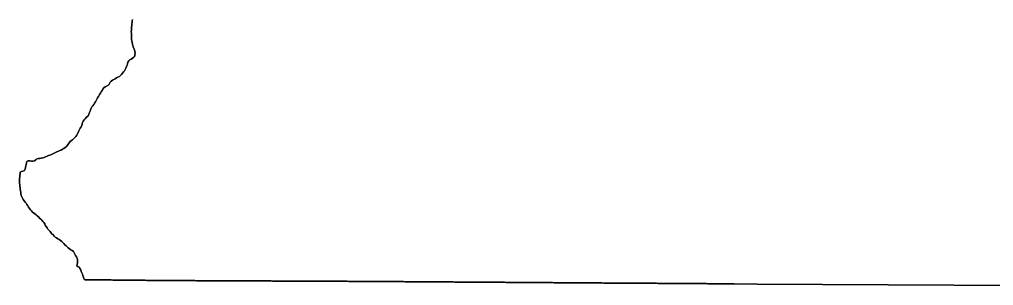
# Model space of a CAD drawing. Header units: inches. Extents: x 141448 to 685535, y 3466439 to 4099221.
# Drawn here: x 433563 to 445499, y 3779065 to 3782327 of the extents above; entities that cross this region are included whole.
import ezdxf

# ---------------------------------------------------------------- set-up
doc = ezdxf.new("R2010")
doc.units = ezdxf.units.IN
doc.header["$MEASUREMENT"] = 0
doc.layers.add('az_county', color=7, linetype='Continuous')

msp = doc.modelspace()

# ---------------------------------------------------------------- linework, layer by layer
at = {"layer": 'az_county'}
for points in [[(434947.21875, 3782328.75), (434944.125, 3782310.25), (434941.90625, 3782291.25), (434939.90625, 3782272.25), (434938.21875, 3782253.5), (434936.5, 3782234.5), (434935, 3782215.5), (434933.90625, 3782196.5), (434933.40625, 3782177.5), (434933.90625, 3782158.5), (434934.625, 3782139.5), (434934.90625, 3782120.25), (434934.90625, 3782101.25), (434936.90625, 3782082.75), (434939.90625, 3782063.75), (434944.21875, 3782045.25), (434946.5, 3782026.25), (434950.21875, 3782007.75), (434957.125, 3781990), (434964.21875, 3781972.25), (434970.71875, 3781954.25), (434976.125, 3781936.25), (434978.8125, 3781917.25), (434976.5, 3781898.5), (434974.625, 3781879.25), (434962.21875, 3781865.5), (434947.71875, 3781853.25), (434932.71875, 3781841.5), (434916.90625, 3781830.75), (434901.21875, 3781820.75), (434892.40625, 3781803.5), (434886.8125, 3781785.25), (434881.90625, 3781767), (434875.625, 3781749.25), (434868.125, 3781731.5), (434859.21875, 3781714.75), (434849.40625, 3781698.25), (434838, 3781683.25), (434825.71875, 3781668.75), (434814, 3781653.5), (434802.125, 3781638.75), (434787.21875, 3781627.25), (434770.125, 3781618.75), (434753.125, 3781609.75), (434736.21875, 3781601.25), (434720.125, 3781591.25), (434703.625, 3781581.5), (434687.21875, 3781572.25), (434674, 3781558), (434666.90625, 3781541), (434658.71875, 3781525.25), (434628.40625, 3781509), (434611.71875, 3781499.5), (434596.625, 3781487.75), (434584.21875, 3781473.5), (434574.21875, 3781457.25), (434564.8125, 3781440.75), (434555.125, 3781424.25), (434545.21875, 3781407.75), (434540.71875, 3781400), (434530.5, 3781383.75), (434520.625, 3781367.5), (434512.3125, 3781350.25), (434504.21875, 3781333.25), (434493.125, 3781317.75), (434482.125, 3781302.25), (434472.40625, 3781285.75), (434462.625, 3781269.5), (434451.21875, 3781254.25), (434441.625, 3781238), (434434.71875, 3781220.25), (434428, 3781202.25), (434421.125, 3781184.75), (434413.71875, 3781167), (434403.5, 3781144.25), (434381.8125, 3781124), (434368.21875, 3781110.5), (434354.90625, 3781096.75), (434343.40625, 3781081.75), (434334.71875, 3781064.75), (434329.8125, 3781046.5), (434325.21875, 3781028), (434318.125, 3781010.5), (434307.71875, 3780994.25), (434299, 3780977.5), (434290.90625, 3780960.25), (434282.125, 3780943.25), (434273.8125, 3780926.25), (434265.71875, 3780909), (434254.5, 3780893.75), (434242.125, 3780879.25), (434228.8125, 3780865.75), (434214.625, 3780853), (434199.40625, 3780841.5), (434184.625, 3780829.5), (434171.71875, 3780815.5), (434160.125, 3780800.25), (434149.8125, 3780784.25), (434137.3125, 3780770.25), (434123.125, 3780757.25), (434107.90625, 3780745.75), (434092, 3780735.25), (434072.40625, 3780726.25), (434057.625, 3780719.25), (434039.625, 3780713), (434022.125, 3780705.5), (434005.40625, 3780696.25), (433988.90625, 3780687), (433971.625, 3780679.25), (433954, 3780671.75), (433936.40625, 3780664.75), (433918.71875, 3780657.5), (433901, 3780650.5), (433883.21875, 3780643.75), (433865.5, 3780636.75), (433847.40625, 3780630.75), (433828.71875, 3780628.25), (433812.625, 3780621.75), (433793.21875, 3780624), (433776.71875, 3780617.5), (433761.90625, 3780604.75), (433745.40625, 3780594.75), (433727.125, 3780589.75), (433708.3125, 3780591.75), (433689.40625, 3780595.75), (433671.125, 3780594.25), (433653.90625, 3780585.5), (433647.40625, 3780568), (433643.625, 3780549.25), (433639.5, 3780530.75), (433634.625, 3780512.25), (433631.625, 3780493.25), (433623.125, 3780477.25), (433605.90625, 3780468.75), (433586.625, 3780463.25), (433573.125, 3780453.75), (433569.90625, 3780435.25), (433568.8125, 3780415.25), (433566.5, 3780396.25), (433564.21875, 3780377.5), (433562.90625, 3780358.5), (433562.90625, 3780339.5), (433564.3125, 3780320.5), (433566.3125, 3780301.5), (433568.90625, 3780282.75), (433571.21875, 3780263.75), (433573.125, 3780244.75), (433574.90625, 3780225.75), (433577.5, 3780207), (433580.5, 3780188.25), (433584.71875, 3780169.75), (433592.5, 3780152.25), (433599.90625, 3780134.75), (433607.71875, 3780117.75), (433619.71875, 3780102.75), (433632.21875, 3780088.25), (433644.3125, 3780073.75), (433654.625, 3780057.75), (433664.5, 3780041.5), (433674.625, 3780025.25), (433685.40625, 3780009.75), (433696.625, 3779994.25), (433708.21875, 3779979.25), (433721.5, 3779965.75), (433736.71875, 3779954.25), (433751.5, 3779942.25), (433766.21875, 3779930.25), (433780.71875, 3779917.75), (433794.90625, 3779905.25), (433808.90625, 3779892.25), (433823.125, 3779879.75), (433836.21875, 3779865.75), (433849, 3779851.75), (433861.21875, 3779837), (433871.71875, 3779821.25), (433875.5, 3779812.25), (433879.21875, 3779803.75), (433890.71875, 3779788.75), (433900.3125, 3779772.25), (433911.90625, 3779757.25), (433924.625, 3779743.25), (433937.40625, 3779729.25), (433948.625, 3779713.75), (433960.625, 3779698.75), (433973.71875, 3779685), (433987.40625, 3779671.75), (434001.71875, 3779659.25), (434017.21875, 3779648.25), (434033.625, 3779638.5), (434049.71875, 3779628.25), (434067, 3779617.5), (434080.125, 3779605.75), (434094.40625, 3779593), (434107.625, 3779579.25), (434119.71875, 3779564.5), (434133.125, 3779551.25), (434146.90625, 3779538), (434161.125, 3779525.25), (434176.40625, 3779514.25), (434192.40625, 3779503.75), (434207.90625, 3779492.75), (434223.625, 3779481.75), (434233, 3779465.25), (434241.71875, 3779448.25), (434250.625, 3779431.5), (434259.625, 3779414.75), (434269.71875, 3779398.75), (434275.625, 3779380.75), (434273.21875, 3779361.75), (434272.625, 3779342.75), (434269, 3779324.25), (434266.71875, 3779305.25), (434280.5, 3779294.5), (434298.90625, 3779291.75), (434304.40625, 3779273.75), (434313.125, 3779256.75), (434319.125, 3779238.75), (434325.5, 3779220.75), (434333.21875, 3779203.25), (434340.90625, 3779186.25), (434348.21875, 3779168.5), (434353.40625, 3779148), (434364.5, 3779136.5), (434383.40625, 3779136.25), (434402.40625, 3779136), (434421.3125, 3779135.75), (434440.21875, 3779135.5), (434459.21875, 3779135.25), (434478.125, 3779135), (434497.125, 3779134.75), (434516, 3779134.5), (434534.90625, 3779134.25), (434553.90625, 3779134.25), (434572.90625, 3779133.75), (434591.8125, 3779133.75), (434610.71875, 3779133.25), (434629.71875, 3779133.25), (434648.71875, 3779133), (434667.625, 3779132.75), (434686.625, 3779132.75), (434705.625, 3779132.25), (434724.625, 3779132.25), (434743.5, 3779132), (434762.5, 3779131.75), (434781.40625, 3779131.75), (434800.40625, 3779131.25), (434819.40625, 3779131.25), (434838.40625, 3779131), (434857.40625, 3779130.75), (434876.3125, 3779130.75), (434895.3125, 3779130.5), (434914.3125, 3779130.25), (434933.21875, 3779130.25), (434952.21875, 3779129.75), (434971.21875, 3779129.75), (434990.21875, 3779129.75), (435009.21875, 3779129.25), (435028.21875, 3779129.25), (435047.21875, 3779129.25), (435066.21875, 3779128.75), (435085.21875, 3779128.75), (435104.21875, 3779128.75), (435123.21875, 3779128.5), (435142.21875, 3779128.25), (435161.21875, 3779128.25), (435180.21875, 3779128), (435199.21875, 3779127.75), (435218.21875, 3779127.75), (435237.21875, 3779127.5), (435256.21875, 3779127.25), (435275.21875, 3779127.25), (435294.21875, 3779127.25), (435313.21875, 3779127), (435332.21875, 3779126.75), (435351.3125, 3779126.75), (435370.3125, 3779126.75), (435389.3125, 3779126.5), (435408.3125, 3779126.25), (435427.40625, 3779126.25), (435446.40625, 3779126.25), (435465.40625, 3779126), (435484.40625, 3779125.75), (435503.40625, 3779125.75), (435522.40625, 3779125.75), (435541.5, 3779125.5), (435560.5, 3779125.25), (435579.625, 3779125.25), (435598.625, 3779125.25), (435617.625, 3779125), (435636.625, 3779125), (435655.71875, 3779124.75), (435674.71875, 3779124.75), (435695.5, 3779124.5), (435712.71875, 3779124.5), (435731.8125, 3779124.25), (435750.8125, 3779124.25), (435769.90625, 3779124.25), (435788.90625, 3779124.25), (435807.90625, 3779124), (435827, 3779123.75), (435846, 3779123.75), (435865.125, 3779123.75), (435884.125, 3779123.75), (435903.125, 3779123.5), (435922.21875, 3779123.5), (435941.21875, 3779123.25), (435960.21875, 3779123.25), (435979.3125, 3779123.25), (435998.40625, 3779123.25), (436017.40625, 3779123), (436036.40625, 3779122.75), (436055.5, 3779122.75), (436074.625, 3779122.75), (436093.625, 3779122.75), (436112.625, 3779122.75), (436131.71875, 3779122.5), (436150.71875, 3779122.25), (436169.8125, 3779122.25), (436188.8125, 3779122.25), (436207.90625, 3779122.25), (436226.90625, 3779122.25), (436246, 3779122), (436265.125, 3779122), (436284.125, 3779121.75), (436303.125, 3779121.75), (436322.21875, 3779121.75), (436341.21875, 3779121.75), (436360.3125, 3779121.5), (436379.4375, 3779121.5), (436398.4375, 3779121.25), (436417.53125, 3779121.25), (436436.53125, 3779121.25), (436455.65625, 3779121.25), (436474.65625, 3779121.25), (436493.75, 3779121), (436512.75, 3779121), (436531.84375, 3779120.75), (436550.9375, 3779120.75), (436569.9375, 3779120.75), (436588.9375, 3779120.75), (436608.03125, 3779120.75), (436627.15625, 3779120.5), (436646.15625, 3779120.5), (436665.25, 3779120.25), (436684.25, 3779120.25), (436703.34375, 3779120.25), (436722.4375, 3779120.25), (436741.4375, 3779120.25), (436760.4375, 3779120), (436779.53125, 3779120), (436798.65625, 3779119.75), (436817.65625, 3779119.75), (436836.75, 3779119.75), (436855.75, 3779119.75), (436874.84375, 3779119.75), (436893.9375, 3779119.5), (436912.9375, 3779119.5), (436931.9375, 3779119.25), (436951.03125, 3779119.25), (436970.15625, 3779119.25), (436989.15625, 3779119.25), (437008.25, 3779119.25), (437027.25, 3779119), (437046.34375, 3779118.75), (437065.34375, 3779118.75), (437084.4375, 3779118.75), (437103.4375, 3779118.75), (437122.53125, 3779118.75), (437141.65625, 3779118.5), (437160.65625, 3779118.5), (437179.65625, 3779118.25), (437198.75, 3779118.25), (437217.75, 3779118.25), (437236.84375, 3779118.25), (437255.84375, 3779118), (437274.9375, 3779118), (437293.9375, 3779117.75), (437313.03125, 3779117.75), (437327.65625, 3779117.75), (437351.15625, 3779117.75), (437370.15625, 3779117.5), (437389.25, 3779117.5), (437408.25, 3779117.25), (437427.25, 3779117.25), (437446.34375, 3779117.25), (437465.34375, 3779117.25), (437484.4375, 3779117), (437503.4375, 3779116.75), (437522.4375, 3779116.75), (437541.53125, 3779116.75), (437560.53125, 3779116.75), (437579.65625, 3779116.5), (437598.65625, 3779116.25), (437617.65625, 3779116.25), (437636.75, 3779116.25), (437655.75, 3779116.25), (437674.75, 3779116), (437693.75, 3779115.75), (437712.84375, 3779115.75), (437731.84375, 3779115.75), (437752.34375, 3779115.25), (437769.9375, 3779115.25), (437788.9375, 3779115.25), (437807.9375, 3779115.25), (437832.34375, 3779115.25), (437851.34375, 3779114.75), (437870.34375, 3779114.75), (437889.4375, 3779114.75), (437908.4375, 3779114.5), (437927.4375, 3779114.25), (437946.4375, 3779114.25), (437965.4375, 3779114.25), (437984.53125, 3779114), (438003.53125, 3779113.75), (438022.53125, 3779113.75), (438041.65625, 3779113.75), (438060.65625, 3779113.5), (438079.65625, 3779113.25), (438098.65625, 3779113.25), (438117.65625, 3779113.25), (438136.75, 3779113), (438155.75, 3779112.75), (438174.75, 3779112.75), (438193.75, 3779112.75), (438212.75, 3779112.5), (438231.84375, 3779112.25), (438250.84375, 3779112.25), (438269.84375, 3779112.25), (438288.9375, 3779112), (438307.9375, 3779111.75), (438326.9375, 3779111.75), (438345.9375, 3779111.75), (438364.9375, 3779111.5), (438384.03125, 3779111.25), (438403.03125, 3779111.25), (438422.15625, 3779111.25), (438441.15625, 3779111), (438460.15625, 3779110.75), (438479.15625, 3779110.75), (438498.15625, 3779110.75), (438517.25, 3779110.5), (438536.25, 3779110.25), (438555.25, 3779110.25), (438574.25, 3779110.25), (438593.25, 3779110), (438612.25, 3779109.75), (438631.34375, 3779109.75), (438650.34375, 3779109.75), (438669.4375, 3779109.5), (438688.4375, 3779109.25), (438707.4375, 3779109.25), (438726.4375, 3779109.25), (438745.4375, 3779109), (438764.53125, 3779108.75), (438783.53125, 3779108.75), (438802.53125, 3779108.75), (438821.65625, 3779108.5), (438840.65625, 3779108.25), (438859.65625, 3779108.25), (438878.65625, 3779108.25), (438897.65625, 3779108), (438916.75, 3779107.75), (438935.75, 3779107.75), (438954.75, 3779107.75), (438973.75, 3779107.5), (438992.75, 3779107.25), (439011.84375, 3779107.25), (439030.84375, 3779107.25), (439049.84375, 3779107), (439068.9375, 3779106.75), (439087.9375, 3779106.75), (439106.9375, 3779106.75), (439125.9375, 3779106.5), (439144.9375, 3779106.25), (439164.03125, 3779106.25), (439183.03125, 3779106.25), (439202.15625, 3779106), (439221.15625, 3779105.75), (439240.15625, 3779105.75), (439259.15625, 3779105.75), (439278.15625, 3779105.5), (439297.25, 3779105.25), (439316.25, 3779105.25), (439335.25, 3779105.25), (439354.25, 3779105), (439368.4375, 3779104.75), (439392.25, 3779104.75), (439411.34375, 3779104.75), (439430.375, 3779104.5), (439449.46875, 3779104.25), (439468.46875, 3779104.25), (439487.46875, 3779104.25), (439506.46875, 3779104), (439525.46875, 3779103.75), (439544.5625, 3779103.75), (439563.5625, 3779103.75), (439582.5625, 3779103.5), (439601.6875, 3779103.25), (439620.6875, 3779103.25), (439639.6875, 3779103.25), (439658.6875, 3779103), (439677.6875, 3779102.75), (439696.78125, 3779102.75), (439715.78125, 3779102.75), (439734.78125, 3779102.5), (439753.78125, 3779102.25), (439772.78125, 3779102.25), (439791.875, 3779102.25), (439810.875, 3779102), (439829.875, 3779101.75), (439848.96875, 3779101.75), (439867.96875, 3779101.75), (439886.96875, 3779101.5), (439905.96875, 3779101.25), (439924.96875, 3779101.25), (439944.0625, 3779101), (439963.0625, 3779100.75), (439982.1875, 3779100.75), (440001.1875, 3779100.75), (440020.1875, 3779100.5), (440039.1875, 3779100.25), (440058.1875, 3779100.25), (440077.28125, 3779100.25), (440096.28125, 3779100), (440115.28125, 3779099.75), (440134.28125, 3779099.75), (440153.28125, 3779099.75), (440172.28125, 3779099.5), (440191.375, 3779099.25), (440210.375, 3779099.25), (440229.46875, 3779099.25), (440248.46875, 3779099), (440267.46875, 3779098.75), (440286.46875, 3779098.75), (440305.46875, 3779098.75), (440324.5625, 3779098.5), (440343.5625, 3779098.25), (440362.5625, 3779098.25), (440381.6875, 3779098.25), (440400.6875, 3779098), (440419.6875, 3779097.75), (440438.6875, 3779097.75), (440457.6875, 3779097.75), (440476.78125, 3779097.5), (440495.78125, 3779097.25), (440514.78125, 3779097.25), (440533.78125, 3779097.25), (440552.78125, 3779097), (440571.875, 3779096.75), (440590.875, 3779096.75), (440609.875, 3779096.75), (440628.96875, 3779096.5), (440647.96875, 3779096.25), (440666.96875, 3779096.25), (440685.96875, 3779096.25), (440704.96875, 3779096), (440724.0625, 3779095.75), (440743.0625, 3779095.75), (440762.1875, 3779095.75), (440781.1875, 3779095.5), (440800.1875, 3779095.25), (440819.1875, 3779095.25), (440838.1875, 3779095.25), (440857.28125, 3779095), (440876.28125, 3779094.75), (440895.28125, 3779094.75), (440914.28125, 3779094.75), (440933.28125, 3779094.5), (440952.375, 3779094.25), (440971.375, 3779094.25), (440990.375, 3779094.25), (440999.96875, 3779094), (441009.46875, 3779094), (441028.46875, 3779093.75), (441047.46875, 3779093.75), (441066.46875, 3779093.75), (441085.46875, 3779093.5), (441104.5625, 3779093.25), (441123.5625, 3779093.25), (441142.5625, 3779093.25), (441161.6875, 3779093), (441180.6875, 3779092.75), (441199.6875, 3779092.75), (441218.6875, 3779092.75), (441237.6875, 3779092.5), (441256.78125, 3779092.25), (441275.78125, 3779092.25), (441294.78125, 3779092.25), (441313.78125, 3779092), (441332.78125, 3779091.75), (441351.875, 3779091.75), (441370.875, 3779091.75), (441389.875, 3779091.5), (441408.96875, 3779091.25), (441427.96875, 3779091.25), (441446.96875, 3779091.25), (441465.96875, 3779091), (441484.96875, 3779090.75), (441504.0625, 3779090.75), (441523.0625, 3779090.75), (441542.1875, 3779090.5), (441561.1875, 3779090.25), (441580.1875, 3779090.25), (441599.1875, 3779090.25), (441618.1875, 3779090), (441637.28125, 3779089.75), (441656.28125, 3779089.75), (441675.28125, 3779089.75), (441694.28125, 3779089.5), (441713.28125, 3779089.25), (441732.28125, 3779089.25), (441751.375, 3779089.25), (441770.375, 3779089), (441789.46875, 3779088.75), (441808.46875, 3779088.75), (441827.46875, 3779088.75), (441846.46875, 3779088.5), (441865.46875, 3779088.25), (441884.5625, 3779088.25), (441903.5625, 3779088.25), (441922.5625, 3779088), (441941.6875, 3779087.75), (441960.6875, 3779087.75), (441979.6875, 3779087.75), (441998.6875, 3779087.5), (442017.6875, 3779087.25), (442036.78125, 3779087.25), (442055.78125, 3779087.25), (442074.78125, 3779087), (442093.78125, 3779086.75), (442112.78125, 3779086.75), (442131.875, 3779086.75), (442150.875, 3779086.5), (442169.875, 3779086.25), (442188.96875, 3779086.25), (442207.96875, 3779086.25), (442226.96875, 3779086), (442245.96875, 3779085.75), (442264.96875, 3779085.75), (442284.0625, 3779085.75), (442303.0625, 3779085.5), (442320.0625, 3779085.25), (442603.3125, 3779082.5), (444208.90625, 3779073.75), (445820.53125, 3779064.75)], [(445820.53125, 3779064.75), (444208.90625, 3779073.75), (442603.3125, 3779082.5), (442320.0625, 3779085.25), (442303.0625, 3779085.5), (442284.0625, 3779085.75), (442264.96875, 3779085.75), (442245.96875, 3779085.75), (442226.96875, 3779086), (442207.96875, 3779086.25), (442188.96875, 3779086.25), (442169.875, 3779086.25), (442150.875, 3779086.5), (442131.875, 3779086.75), (442112.78125, 3779086.75), (442093.78125, 3779086.75), (442074.78125, 3779087), (442055.78125, 3779087.25), (442036.78125, 3779087.25), (442017.6875, 3779087.25), (441998.6875, 3779087.5), (441979.6875, 3779087.75), (441960.6875, 3779087.75), (441941.6875, 3779087.75), (441922.5625, 3779088), (441903.5625, 3779088.25), (441884.5625, 3779088.25), (441865.46875, 3779088.25), (441846.46875, 3779088.5), (441827.46875, 3779088.75), (441808.46875, 3779088.75), (441789.46875, 3779088.75), (441770.375, 3779089), (441751.375, 3779089.25), (441732.28125, 3779089.25), (441713.28125, 3779089.25), (441694.28125, 3779089.5), (441675.28125, 3779089.75), (441656.28125, 3779089.75), (441637.28125, 3779089.75), (441618.1875, 3779090), (441599.1875, 3779090.25), (441580.1875, 3779090.25), (441561.1875, 3779090.25), (441542.1875, 3779090.5), (441523.0625, 3779090.75), (441504.0625, 3779090.75), (441484.96875, 3779090.75), (441465.96875, 3779091), (441446.96875, 3779091.25), (441427.96875, 3779091.25), (441408.96875, 3779091.25), (441389.875, 3779091.5), (441370.875, 3779091.75), (441351.875, 3779091.75), (441332.78125, 3779091.75), (441313.78125, 3779092), (441294.78125, 3779092.25), (441275.78125, 3779092.25), (441256.78125, 3779092.25), (441237.6875, 3779092.5), (441218.6875, 3779092.75), (441199.6875, 3779092.75), (441180.6875, 3779092.75), (441161.6875, 3779093), (441142.5625, 3779093.25), (441123.5625, 3779093.25), (441104.5625, 3779093.25), (441085.46875, 3779093.5), (441066.46875, 3779093.75), (441047.46875, 3779093.75), (441028.46875, 3779093.75), (441009.46875, 3779094), (440999.96875, 3779094), (440990.375, 3779094.25), (440971.375, 3779094.25), (440952.375, 3779094.25), (440933.28125, 3779094.5), (440914.28125, 3779094.75), (440895.28125, 3779094.75), (440876.28125, 3779094.75), (440857.28125, 3779095), (440838.1875, 3779095.25), (440819.1875, 3779095.25), (440800.1875, 3779095.25), (440781.1875, 3779095.5), (440762.1875, 3779095.75), (440743.0625, 3779095.75), (440724.0625, 3779095.75), (440704.96875, 3779096), (440685.96875, 3779096.25), (440666.96875, 3779096.25), (440647.96875, 3779096.25), (440628.96875, 3779096.5), (440609.875, 3779096.75), (440590.875, 3779096.75), (440571.875, 3779096.75), (440552.78125, 3779097), (440533.78125, 3779097.25), (440514.78125, 3779097.25), (440495.78125, 3779097.25), (440476.78125, 3779097.5), (440457.6875, 3779097.75), (440438.6875, 3779097.75), (440419.6875, 3779097.75), (440400.6875, 3779098), (440381.6875, 3779098.25), (440362.5625, 3779098.25), (440343.5625, 3779098.25), (440324.5625, 3779098.5), (440305.46875, 3779098.75), (440286.46875, 3779098.75), (440267.46875, 3779098.75), (440248.46875, 3779099), (440229.46875, 3779099.25), (440210.375, 3779099.25), (440191.375, 3779099.25), (440172.28125, 3779099.5), (440153.28125, 3779099.75), (440134.28125, 3779099.75), (440115.28125, 3779099.75), (440096.28125, 3779100), (440077.28125, 3779100.25), (440058.1875, 3779100.25), (440039.1875, 3779100.25), (440020.1875, 3779100.5), (440001.1875, 3779100.75), (439982.1875, 3779100.75), (439963.0625, 3779100.75), (439944.0625, 3779101), (439924.96875, 3779101.25), (439905.96875, 3779101.25), (439886.96875, 3779101.5), (439867.96875, 3779101.75), (439848.96875, 3779101.75), (439829.875, 3779101.75), (439810.875, 3779102), (439791.875, 3779102.25), (439772.78125, 3779102.25), (439753.78125, 3779102.25), (439734.78125, 3779102.5), (439715.78125, 3779102.75), (439696.78125, 3779102.75), (439677.6875, 3779102.75), (439658.6875, 3779103), (439639.6875, 3779103.25), (439620.6875, 3779103.25), (439601.6875, 3779103.25), (439582.5625, 3779103.5), (439563.5625, 3779103.75), (439544.5625, 3779103.75), (439525.46875, 3779103.75), (439506.46875, 3779104), (439487.46875, 3779104.25), (439468.46875, 3779104.25), (439449.46875, 3779104.25), (439430.375, 3779104.5), (439411.34375, 3779104.75), (439392.25, 3779104.75), (439368.4375, 3779104.75), (439354.25, 3779105), (439335.25, 3779105.25), (439316.25, 3779105.25), (439297.25, 3779105.25), (439278.15625, 3779105.5), (439259.15625, 3779105.75), (439240.15625, 3779105.75), (439221.15625, 3779105.75), (439202.15625, 3779106), (439183.03125, 3779106.25), (439164.03125, 3779106.25), (439144.9375, 3779106.25), (439125.9375, 3779106.5), (439106.9375, 3779106.75), (439087.9375, 3779106.75), (439068.9375, 3779106.75), (439049.84375, 3779107), (439030.84375, 3779107.25), (439011.84375, 3779107.25), (438992.75, 3779107.25), (438973.75, 3779107.5), (438954.75, 3779107.75), (438935.75, 3779107.75), (438916.75, 3779107.75), (438897.65625, 3779108), (438878.65625, 3779108.25), (438859.65625, 3779108.25), (438840.65625, 3779108.25), (438821.65625, 3779108.5), (438802.53125, 3779108.75), (438783.53125, 3779108.75), (438764.53125, 3779108.75), (438745.4375, 3779109), (438726.4375, 3779109.25), (438707.4375, 3779109.25), (438688.4375, 3779109.25), (438669.4375, 3779109.5), (438650.34375, 3779109.75), (438631.34375, 3779109.75), (438612.25, 3779109.75), (438593.25, 3779110), (438574.25, 3779110.25), (438555.25, 3779110.25), (438536.25, 3779110.25), (438517.25, 3779110.5), (438498.15625, 3779110.75), (438479.15625, 3779110.75), (438460.15625, 3779110.75), (438441.15625, 3779111), (438422.15625, 3779111.25), (438403.03125, 3779111.25), (438384.03125, 3779111.25), (438364.9375, 3779111.5), (438345.9375, 3779111.75), (438326.9375, 3779111.75), (438307.9375, 3779111.75), (438288.9375, 3779112), (438269.84375, 3779112.25), (438250.84375, 3779112.25), (438231.84375, 3779112.25), (438212.75, 3779112.5), (438193.75, 3779112.75), (438174.75, 3779112.75), (438155.75, 3779112.75), (438136.75, 3779113), (438117.65625, 3779113.25), (438098.65625, 3779113.25), (438079.65625, 3779113.25), (438060.65625, 3779113.5), (438041.65625, 3779113.75), (438022.53125, 3779113.75), (438003.53125, 3779113.75), (437984.53125, 3779114), (437965.4375, 3779114.25), (437946.4375, 3779114.25), (437927.4375, 3779114.25), (437908.4375, 3779114.5), (437889.4375, 3779114.75), (437870.34375, 3779114.75), (437851.34375, 3779114.75), (437832.34375, 3779115.25), (437807.9375, 3779115.25), (437788.9375, 3779115.25), (437769.9375, 3779115.25), (437752.34375, 3779115.25), (437731.84375, 3779115.75), (437712.84375, 3779115.75), (437693.75, 3779115.75), (437674.75, 3779116), (437655.75, 3779116.25), (437636.75, 3779116.25), (437617.65625, 3779116.25), (437598.65625, 3779116.25), (437579.65625, 3779116.5), (437560.53125, 3779116.75), (437541.53125, 3779116.75), (437522.4375, 3779116.75), (437503.4375, 3779116.75), (437484.4375, 3779117), (437465.34375, 3779117.25), (437446.34375, 3779117.25), (437427.25, 3779117.25), (437408.25, 3779117.25), (437389.25, 3779117.5), (437370.15625, 3779117.5), (437351.15625, 3779117.75), (437327.65625, 3779117.75), (437313.03125, 3779117.75), (437293.9375, 3779117.75), (437274.9375, 3779118), (437255.84375, 3779118), (437236.84375, 3779118.25), (437217.75, 3779118.25), (437198.75, 3779118.25), (437179.65625, 3779118.25), (437160.65625, 3779118.5), (437141.65625, 3779118.5), (437122.53125, 3779118.75), (437103.4375, 3779118.75), (437084.4375, 3779118.75), (437065.34375, 3779118.75), (437046.34375, 3779118.75), (437027.25, 3779119), (437008.25, 3779119.25), (436989.15625, 3779119.25), (436970.15625, 3779119.25), (436951.03125, 3779119.25), (436931.9375, 3779119.25), (436912.9375, 3779119.5), (436893.9375, 3779119.5), (436874.84375, 3779119.75), (436855.75, 3779119.75), (436836.75, 3779119.75), (436817.65625, 3779119.75), (436798.65625, 3779119.75), (436779.53125, 3779120), (436760.4375, 3779120), (436741.4375, 3779120.25), (436722.4375, 3779120.25), (436703.34375, 3779120.25), (436684.25, 3779120.25), (436665.25, 3779120.25), (436646.15625, 3779120.5), (436627.15625, 3779120.5), (436608.03125, 3779120.75), (436588.9375, 3779120.75), (436569.9375, 3779120.75), (436550.9375, 3779120.75), (436531.84375, 3779120.75), (436512.75, 3779121), (436493.75, 3779121), (436474.65625, 3779121.25), (436455.65625, 3779121.25), (436436.53125, 3779121.25), (436417.53125, 3779121.25), (436398.4375, 3779121.25), (436379.4375, 3779121.5), (436360.3125, 3779121.5), (436341.21875, 3779121.75), (436322.21875, 3779121.75), (436303.125, 3779121.75), (436284.125, 3779121.75), (436265.125, 3779122), (436246, 3779122), (436226.90625, 3779122.25), (436207.90625, 3779122.25), (436188.8125, 3779122.25), (436169.8125, 3779122.25), (436150.71875, 3779122.25), (436131.71875, 3779122.5), (436112.625, 3779122.75), (436093.625, 3779122.75), (436074.625, 3779122.75), (436055.5, 3779122.75), (436036.40625, 3779122.75), (436017.40625, 3779123), (435998.40625, 3779123.25), (435979.3125, 3779123.25), (435960.21875, 3779123.25), (435941.21875, 3779123.25), (435922.21875, 3779123.5), (435903.125, 3779123.5), (435884.125, 3779123.75), (435865.125, 3779123.75), (435846, 3779123.75), (435827, 3779123.75), (435807.90625, 3779124), (435788.90625, 3779124.25), (435769.90625, 3779124.25), (435750.8125, 3779124.25), (435731.8125, 3779124.25), (435712.71875, 3779124.5), (435695.5, 3779124.5), (435674.71875, 3779124.75), (435655.71875, 3779124.75), (435636.625, 3779125), (435617.625, 3779125), (435598.625, 3779125.25), (435579.625, 3779125.25), (435560.5, 3779125.25), (435541.5, 3779125.5), (435522.40625, 3779125.75), (435503.40625, 3779125.75), (435484.40625, 3779125.75), (435465.40625, 3779126), (435446.40625, 3779126.25), (435427.40625, 3779126.25), (435408.3125, 3779126.25), (435389.3125, 3779126.5), (435370.3125, 3779126.75), (435351.3125, 3779126.75), (435332.21875, 3779126.75), (435313.21875, 3779127), (435294.21875, 3779127.25), (435275.21875, 3779127.25), (435256.21875, 3779127.25), (435237.21875, 3779127.5), (435218.21875, 3779127.75), (435199.21875, 3779127.75), (435180.21875, 3779128), (435161.21875, 3779128.25), (435142.21875, 3779128.25), (435123.21875, 3779128.5), (435104.21875, 3779128.75), (435085.21875, 3779128.75), (435066.21875, 3779128.75), (435047.21875, 3779129.25), (435028.21875, 3779129.25), (435009.21875, 3779129.25), (434990.21875, 3779129.75), (434971.21875, 3779129.75), (434952.21875, 3779129.75), (434933.21875, 3779130.25), (434914.3125, 3779130.25), (434895.3125, 3779130.5), (434876.3125, 3779130.75), (434857.40625, 3779130.75), (434838.40625, 3779131), (434819.40625, 3779131.25), (434800.40625, 3779131.25), (434781.40625, 3779131.75), (434762.5, 3779131.75), (434743.5, 3779132), (434724.625, 3779132.25), (434705.625, 3779132.25), (434686.625, 3779132.75), (434667.625, 3779132.75), (434648.71875, 3779133), (434629.71875, 3779133.25), (434610.71875, 3779133.25), (434591.8125, 3779133.75), (434572.90625, 3779133.75), (434553.90625, 3779134.25), (434534.90625, 3779134.25), (434516, 3779134.5), (434497.125, 3779134.75), (434478.125, 3779135), (434459.21875, 3779135.25), (434440.21875, 3779135.5), (434421.3125, 3779135.75), (434402.40625, 3779136), (434383.40625, 3779136.25), (434364.5, 3779136.5), (434353.40625, 3779148), (434348.21875, 3779168.5), (434340.90625, 3779186.25), (434333.21875, 3779203.25), (434325.5, 3779220.75), (434319.125, 3779238.75), (434313.125, 3779256.75), (434304.40625, 3779273.75), (434298.90625, 3779291.75), (434280.5, 3779294.5), (434266.71875, 3779305.25), (434269, 3779324.25), (434272.625, 3779342.75), (434273.21875, 3779361.75), (434275.625, 3779380.75), (434269.71875, 3779398.75), (434259.625, 3779414.75), (434250.625, 3779431.5), (434241.71875, 3779448.25), (434233, 3779465.25), (434223.625, 3779481.75), (434207.90625, 3779492.75), (434192.40625, 3779503.75), (434176.40625, 3779514.25), (434161.125, 3779525.25), (434146.90625, 3779538), (434133.125, 3779551.25), (434119.71875, 3779564.5), (434107.625, 3779579.25), (434094.40625, 3779593), (434080.125, 3779605.75), (434067, 3779617.5), (434049.71875, 3779628.25), (434033.625, 3779638.5), (434017.21875, 3779648.25), (434001.71875, 3779659.25), (433987.40625, 3779671.75), (433973.71875, 3779685), (433960.625, 3779698.75), (433948.625, 3779713.75), (433937.40625, 3779729.25), (433924.625, 3779743.25), (433911.90625, 3779757.25), (433900.3125, 3779772.25), (433890.71875, 3779788.75), (433879.21875, 3779803.75), (433875.5, 3779812.25), (433871.71875, 3779821.25), (433861.21875, 3779837), (433849, 3779851.75), (433836.21875, 3779865.75), (433823.125, 3779879.75), (433808.90625, 3779892.25), (433794.90625, 3779905.25), (433780.71875, 3779917.75), (433766.21875, 3779930.25), (433751.5, 3779942.25), (433736.71875, 3779954.25), (433721.5, 3779965.75), (433708.21875, 3779979.25), (433696.625, 3779994.25), (433685.40625, 3780009.75), (433674.625, 3780025.25), (433664.5, 3780041.5), (433654.625, 3780057.75), (433644.3125, 3780073.75), (433632.21875, 3780088.25), (433619.71875, 3780102.75), (433607.71875, 3780117.75), (433599.90625, 3780134.75), (433592.5, 3780152.25), (433584.71875, 3780169.75), (433580.5, 3780188.25), (433577.5, 3780207), (433574.90625, 3780225.75), (433573.125, 3780244.75), (433571.21875, 3780263.75), (433568.90625, 3780282.75), (433566.3125, 3780301.5), (433564.3125, 3780320.5), (433562.90625, 3780339.5), (433562.90625, 3780358.5), (433564.21875, 3780377.5), (433566.5, 3780396.25), (433568.8125, 3780415.25), (433569.90625, 3780435.25), (433573.125, 3780453.75), (433586.625, 3780463.25), (433605.90625, 3780468.75), (433623.125, 3780477.25), (433631.625, 3780493.25), (433634.625, 3780512.25), (433639.5, 3780530.75), (433643.625, 3780549.25), (433647.40625, 3780568), (433653.90625, 3780585.5), (433671.125, 3780594.25), (433689.40625, 3780595.75), (433708.3125, 3780591.75), (433727.125, 3780589.75), (433745.40625, 3780594.75), (433761.90625, 3780604.75), (433776.71875, 3780617.5), (433793.21875, 3780624), (433812.625, 3780621.75), (433828.71875, 3780628.25), (433847.40625, 3780630.75), (433865.5, 3780636.75), (433883.21875, 3780643.75), (433901, 3780650.5), (433918.71875, 3780657.5), (433936.40625, 3780664.75), (433954, 3780671.75), (433971.625, 3780679.25), (433988.90625, 3780687), (434005.40625, 3780696.25), (434022.125, 3780705.5), (434039.625, 3780713), (434057.625, 3780719.25), (434072.40625, 3780726.25), (434092, 3780735.25), (434107.90625, 3780745.75), (434123.125, 3780757.25), (434137.3125, 3780770.25), (434149.8125, 3780784.25), (434160.125, 3780800.25), (434171.71875, 3780815.5), (434184.625, 3780829.5), (434199.40625, 3780841.5), (434214.625, 3780853), (434228.8125, 3780865.75), (434242.125, 3780879.25), (434254.5, 3780893.75), (434265.71875, 3780909), (434273.8125, 3780926.25), (434282.125, 3780943.25), (434290.90625, 3780960.25), (434299, 3780977.5), (434307.71875, 3780994.25), (434318.125, 3781010.5), (434325.21875, 3781028), (434329.8125, 3781046.5), (434334.71875, 3781064.75), (434343.40625, 3781081.75), (434354.90625, 3781096.75), (434368.21875, 3781110.5), (434381.8125, 3781124), (434403.5, 3781144.25), (434413.71875, 3781167), (434421.125, 3781184.75), (434428, 3781202.25), (434434.71875, 3781220.25), (434441.625, 3781238), (434451.21875, 3781254.25), (434462.625, 3781269.5), (434472.40625, 3781285.75), (434482.125, 3781302.25), (434493.125, 3781317.75), (434504.21875, 3781333.25), (434512.3125, 3781350.25), (434520.625, 3781367.5), (434530.5, 3781383.75), (434540.71875, 3781400), (434545.21875, 3781407.75), (434555.125, 3781424.25), (434564.8125, 3781440.75), (434574.21875, 3781457.25), (434584.21875, 3781473.5), (434596.625, 3781487.75), (434611.71875, 3781499.5), (434628.40625, 3781509), (434658.71875, 3781525.25), (434666.90625, 3781541), (434674, 3781558), (434687.21875, 3781572.25), (434703.625, 3781581.5), (434720.125, 3781591.25), (434736.21875, 3781601.25), (434753.125, 3781609.75), (434770.125, 3781618.75), (434787.21875, 3781627.25), (434802.125, 3781638.75), (434814, 3781653.5), (434825.71875, 3781668.75), (434838, 3781683.25), (434849.40625, 3781698.25), (434859.21875, 3781714.75), (434868.125, 3781731.5), (434875.625, 3781749.25), (434881.90625, 3781767), (434886.8125, 3781785.25), (434892.40625, 3781803.5), (434901.21875, 3781820.75), (434916.90625, 3781830.75), (434932.71875, 3781841.5), (434947.71875, 3781853.25), (434962.21875, 3781865.5), (434974.625, 3781879.25), (434976.5, 3781898.5), (434978.8125, 3781917.25), (434976.125, 3781936.25), (434970.71875, 3781954.25), (434964.21875, 3781972.25), (434957.125, 3781990), (434950.21875, 3782007.75), (434946.5, 3782026.25), (434944.21875, 3782045.25), (434939.90625, 3782063.75), (434936.90625, 3782082.75), (434934.90625, 3782101.25), (434934.90625, 3782120.25), (434934.625, 3782139.5), (434933.90625, 3782158.5), (434933.40625, 3782177.5), (434933.90625, 3782196.5), (434935, 3782215.5), (434936.5, 3782234.5), (434938.21875, 3782253.5), (434939.90625, 3782272.25), (434941.90625, 3782291.25), (434944.125, 3782310.25), (434947.21875, 3782328.75)]]:
    msp.add_lwpolyline(points, dxfattribs=at)

doc.saveas('drawing.dxf')
